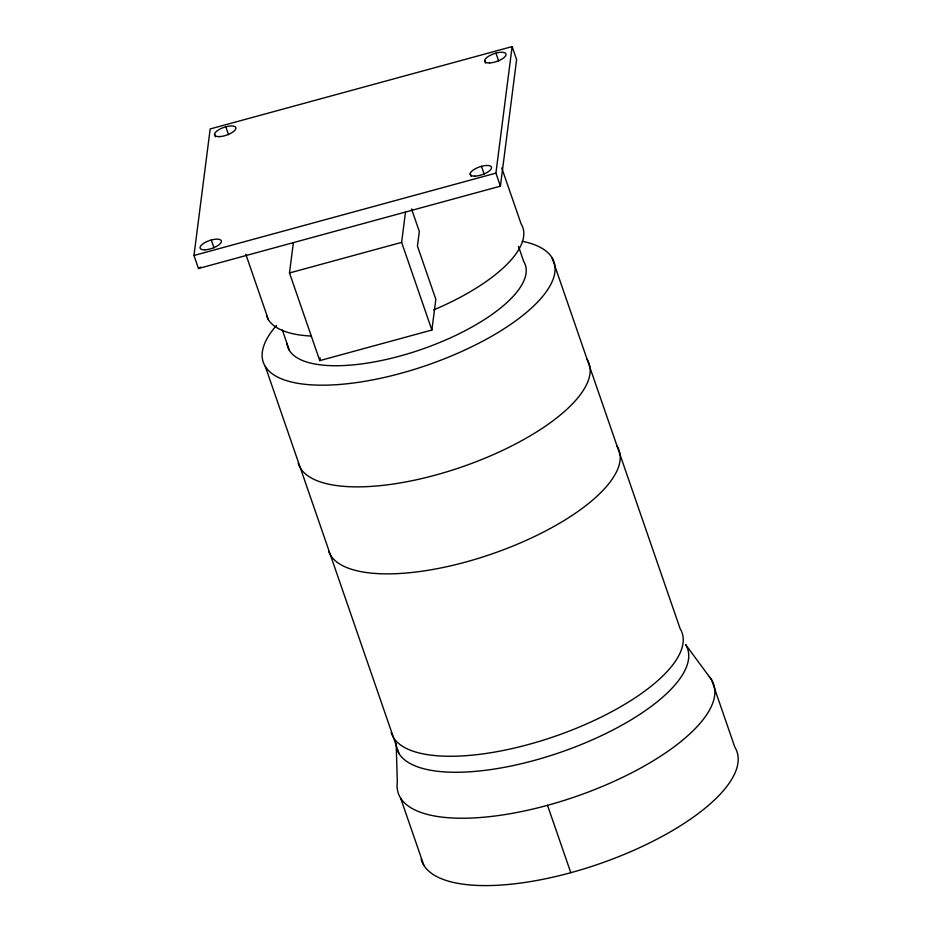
<?xml version="1.0" encoding="UTF-8"?>
<svg xmlns="http://www.w3.org/2000/svg" width="932" height="932" viewBox="0 0 932 932"><rect width="100%" height="100%" fill="white"/><g stroke="black" fill="none" stroke-linecap="round" stroke-linejoin="round"><path stroke-width="1.4" d="M193.972 255.485L210.178 128.954L512.122 46.6L516.619 59.625L500.414 186.167L198.469 268.509L193.972 255.485L495.917 173.131L512.122 46.6M411.536 208.954L419.318 231.462L417.443 246.06L435.827 299.288L431.889 330.033L319.769 360.614L289.502 272.96L293.382 242.623M319.769 360.614L320.13 357.818M431.889 330.033L401.622 242.378L405.502 212.053M198.469 268.509L200.671 267.065M289.502 272.96L401.622 242.378M495.94 53.136L498.643 60.953M484.698 60.51L485.595 63.12M551.989 257.616L680.127 628.634A153.768 56.281 -19.1 0 1 560.225 734.463A153.768 56.281 -19.1 0 1 391.23 732.564M501.754 167.911L521.058 223.785A135.513 49.606 -19.1 0 1 433.648 309.925M495.917 173.131L500.414 186.167M518.495 246.386L523.679 261.414A125.68 46.006 -19.1 0 1 422.685 348.976A125.68 46.006 -19.1 0 1 287.021 344.094M481.436 166.339L484.139 174.156M470.194 173.713L471.091 176.323M547.515 805.295L570.792 872.667M225.8 126.81L228.503 134.627M214.558 134.185L215.467 136.794M282.291 329.87L289.374 350.362M245.815 254.273L268.404 319.688M265.305 366.439L398.978 753.452M211.296 240.013L213.999 247.83M400.527 797.815L423.792 865.187M396.158 743.258L397.323 782.064A166.828 61.069 -19.1 0 0 573.063 797.501A166.828 61.069 -19.1 0 0 709.299 676.667M421.148 859.059A166.828 61.069 -19.1 0 0 603.645 862.333A166.828 61.069 -19.1 0 0 734.824 747.126L711.559 679.754L685.649 644.641A153.768 56.281 -19.1 0 1 567.471 749.841A153.768 56.281 -19.1 0 1 397.183 749.841M522.293 241.295A153.768 56.281 -19.1 0 1 516.771 320.06A153.768 56.281 -19.1 0 1 326.713 385.126A153.768 56.281 -19.1 0 1 276.501 325.431M587.078 359.239A153.768 56.281 -19.1 0 1 467.177 465.068A153.768 56.281 -19.1 0 1 298.182 463.169M617.135 446.242A153.768 56.281 -19.1 0 1 498.958 551.441A153.768 56.281 -19.1 0 1 328.67 551.453M310.752 336.009A135.513 49.606 -19.1 0 1 266.564 315.762M219.404 136.608A11.219 4.101 -19.1 0 0 235.901 128.371A11.219 4.101 -19.1 0 0 220.395 128.861A11.219 4.101 -19.1 0 0 219.404 136.608M204.9 249.811A11.219 4.101 -19.1 0 0 221.397 241.574A11.219 4.101 -19.1 0 0 205.89 242.064A11.219 4.101 -19.1 0 0 204.9 249.811M475.029 176.136A11.219 4.101 -19.1 0 0 491.537 167.9A11.219 4.101 -19.1 0 0 476.031 168.389A11.219 4.101 -19.1 0 0 475.029 176.136M489.533 62.933A11.219 4.101 -19.1 0 0 506.029 54.697A11.219 4.101 -19.1 0 0 490.523 55.186A11.219 4.101 -19.1 0 0 489.533 62.933"/></g></svg>
